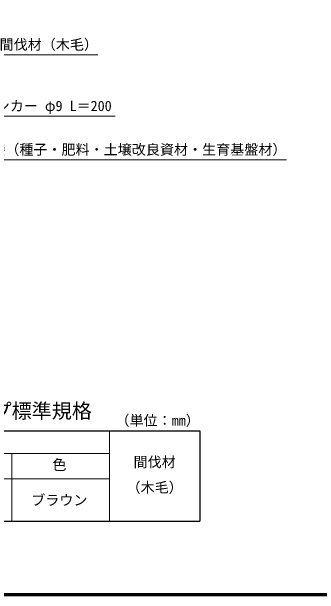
# Model space of a CAD drawing. Units: millimetres, scale not verified. Extents: x 200 to 8200, y 200 to 5825.
# Drawn here: x 2668 to 4200, y 200 to 3101 of the extents above; entities that cross this region are included whole.
import ezdxf
from ezdxf.enums import TextEntityAlignment as Align

# ---------------------------------------------------------------- set-up
doc = ezdxf.new("R2010")
doc.units = ezdxf.units.MM
doc.header["$LTSCALE"] = 20
doc.layers.add('C-MTR', color=5, linetype='Continuous')
doc.layers.add('C-MTR-TXT', color=5, linetype='Continuous')
for name, color, linetype, lineweight in [('C-MTR-FRAM', 5, 'Continuous', 25), ('C-MTR-LINE', 5, 'Continuous', 13), ('C-STR-HTXT', 1, 'Continuous', 13), ('C-TTL', 2, 'Continuous', 70)]:
    doc.layers.add(name, color=color, linetype=linetype, lineweight=lineweight)
doc.styles.add('ＭＳ ゴシック', font='')
doc.styles.get('ＭＳ ゴシック').set_extended_font_data('MS Gothic')

msp = doc.modelspace()

# ---------------------------------------------------------------- linework, layer by layer
at = {"layer": 'C-MTR-FRAM'}
for p, q in [((1168.01, 1014.52), (3604.9, 1014.52)), ((3604.9, 1014.52), (3604.9, 564.52)), ((1168.01, 564.52), (3604.9, 564.52))]:
    msp.add_line(p, q, dxfattribs=at)
at = {"layer": 'C-MTR-LINE'}
for p, q in [((3155.92, 1014.52), (3155.92, 564.52)), ((1168.01, 901.21), (3155.92, 901.21)), ((2669.95, 901.21), (2669.95, 564.52)), ((1858.4, 774.49), (3155.92, 774.49))]:
    msp.add_line(p, q, dxfattribs=at)
at = {"layer": 'C-STR-HTXT'}
for p, q in [((2608.04, 2885.94), (3098.04, 2885.94)), ((2518.83, 2580.27), (3183.83, 2580.27)), ((2286.47, 2363.32), (4036.47, 2363.32))]:
    msp.add_line(p, q, dxfattribs=at)
at = {"layer": 'C-TTL'}
msp.add_lwpolyline([(200, 200), (8200, 200), (8200, 5740), (200, 5740)], close=True, dxfattribs=at)

# ---------------------------------------------------------------- texts
at = {"layer": 'C-MTR', "style": 'ＭＳ ゴシック'}
msp.add_text('グリーンフォーマットメガタイプ標準規格', height=73.31, dxfattribs=at).set_placement((1168.01, 1054.52), align=Align.BOTTOM_LEFT)
at = {"layer": 'C-MTR-TXT', "style": 'ＭＳ ゴシック'}
msp.add_text('（単位：mm）', height=51.32, dxfattribs=at).set_placement((3184.9, 1024.52), align=Align.BOTTOM_LEFT)
for s, p in [('色', (2905.86, 803.97)), ('間伐材', (3380.1, 817.83)), ('（木毛）', (3380.1, 691.11)), ('ブラウン', (2905.86, 627.75))]:
    msp.add_text(s, height=51.32, dxfattribs=at).set_placement(p, align=Align.BOTTOM_CENTER)
at = {"layer": 'C-STR-HTXT', "color": 7, "style": 'ＭＳ ゴシック'}
for s, p in [('間伐材（木毛）', (2608.04, 2895.94)), ('アンカー φ9 L＝200', (2518.83, 2590.27)), ('植生基材袋（種子・肥料・土壌改良資材・生育基盤材）', (2286.47, 2373.32))]:
    msp.add_text(s, height=51.32, dxfattribs=at).set_placement(p, align=Align.BOTTOM_LEFT)

doc.saveas('drawing.dxf')
